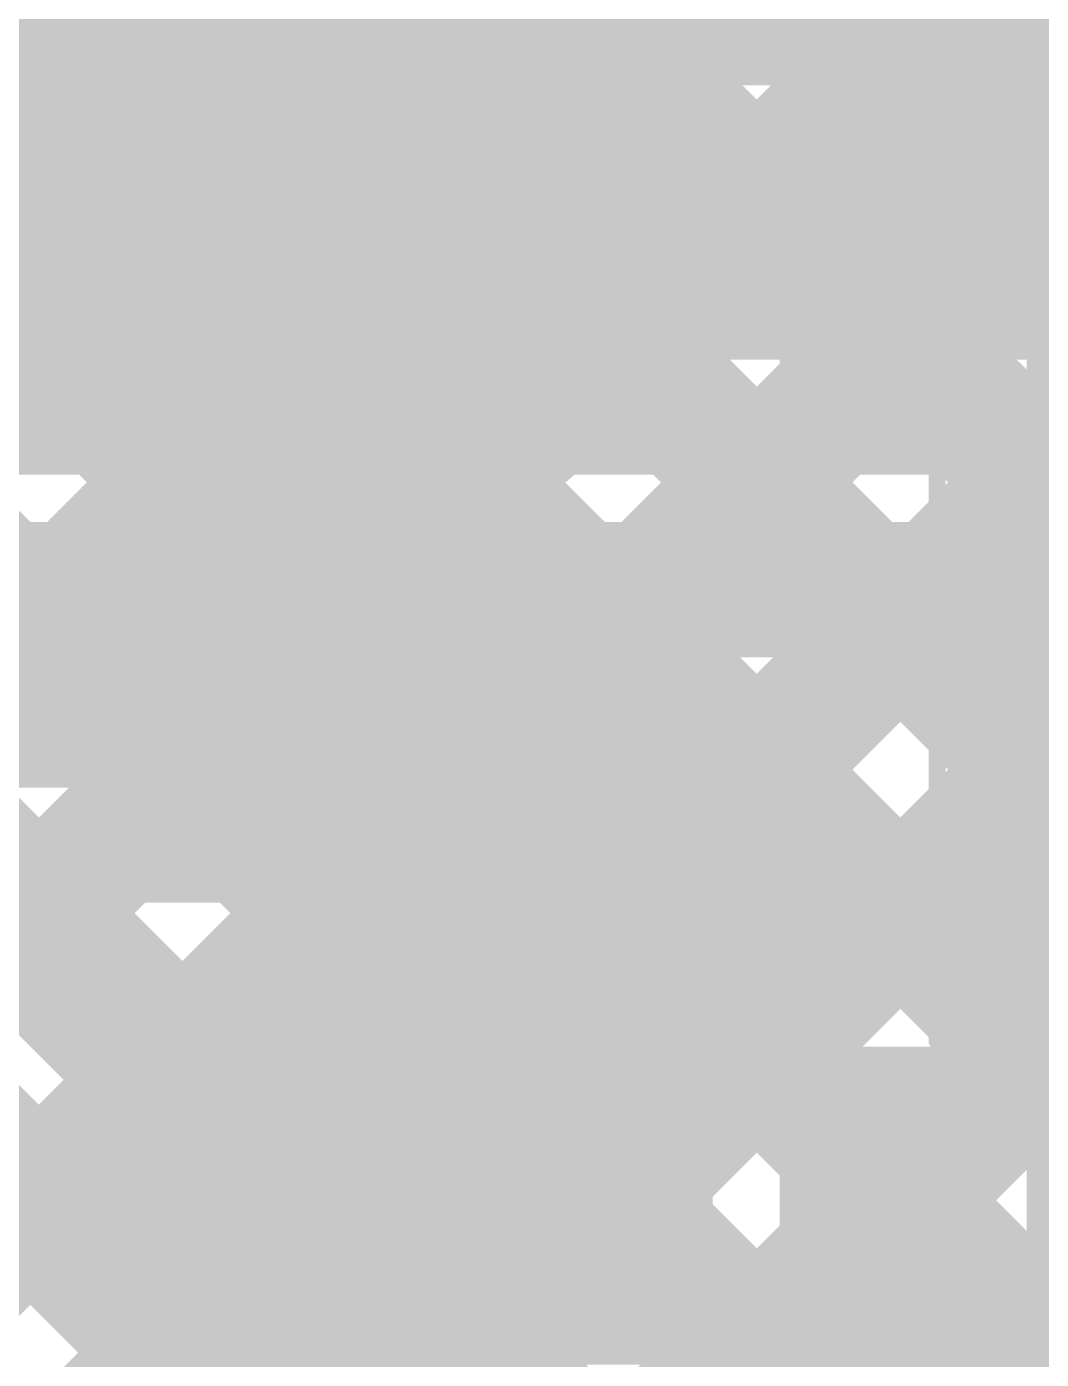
# Model space of a CAD drawing. Header units: millimetres. Extents: x 13 to 259, y -2 to 326.
# Drawn here: x 102.635 to 105.634, y 111.536 to 115.473 of the extents above; entities that cross this region are included whole.
import ezdxf

# ---------------------------------------------------------------- set-up
doc = ezdxf.new("R2010")
doc.units = ezdxf.units.MM
for name, color, linetype in [('BottomLayer', 5, 'Continuous'), ('BottomSolder', 6, 'Continuous'), ('ConnectLayer', 7, 'Continuous'), ('DrillDrawing', 1, 'Continuous'), ('Mechanical14', 56, 'Continuous'), ('Mechanical8', 56, 'Continuous'), ('MidLayer1', 16, 'Continuous'), ('MidLayer2', 76, 'Continuous'), ('MidLayer3', 90, 'Continuous'), ('MidLayer4', 156, 'Continuous'), ('MidLayer5', 130, 'Continuous'), ('MidLayer6', 216, 'Continuous'), ('MultiLayer', 9, 'Continuous'), ('TopLayer', 1, 'Continuous'), ('TopOverlay', 2, 'Continuous'), ('TopPaste', 8, 'Continuous'), ('TopSolder', 216, 'Continuous')]:
    doc.layers.add(name, color=color, linetype=linetype)

# ---------------------------------------------------------------- blocks, each defined once
blk = doc.blocks.new('XFMR_MINI_CIRCUITS_DB1627_35')
at = {"layer": 'Mechanical14', "const_width": 0.1}
for points in [[(-1.905, 2.03), (-1.905, -2.03)], [(-1.905, 2.03), (1.905, 2.03)], [(-1.625, 2.03), (-1.625, 1.01)], [(-1.625, 2.03), (-0.915, 2.03)], [(-0.915, 2.03), (-0.915, 1.01)], [(-0.355, 2.03), (-0.355, 1.01)], [(-0.355, 2.03), (0.355, 2.03)], [(0.355, 2.03), (0.355, 1.01)], [(0.915, 2.03), (0.915, 1.01)], [(0.915, 2.03), (1.625, 2.03)], [(1.625, 2.03), (1.625, 1.01)], [(1.905, 2.03), (1.905, -2.03)], [(-1.625, 1.01), (-0.915, 1.01)], [(-0.355, 1.01), (0.355, 1.01)], [(0.915, 1.01), (1.625, 1.01)]]:
    blk.add_lwpolyline(points, dxfattribs=at)
at = {"layer": 'Mechanical14'}
for points, const_width in [([(-1.93, 2.03, 1), (-1.88, 2.03, 1)], 0.05), ([(-1.93, 2.03, 1), (-1.88, 2.03, 1)], 0.05), ([(-1.65, 2.03, 1), (-1.6, 2.03, 1)], 0.05), ([(-1.65, 2.03, 1), (-1.6, 2.03, 1)], 0.05), ([(-0.94, 2.03, 1), (-0.89, 2.03, 1)], 0.05), ([(-0.94, 2.03, 1), (-0.89, 2.03, 1)], 0.05), ([(-0.38, 2.03, 1), (-0.33, 2.03, 1)], 0.05), ([(-0.38, 2.03, 1), (-0.33, 2.03, 1)], 0.05), ([(0.33, 2.03, 1), (0.38, 2.03, 1)], 0.05), ([(0.33, 2.03, 1), (0.38, 2.03, 1)], 0.05), ([(0.89, 2.03, 1), (0.94, 2.03, 1)], 0.05), ([(0.89, 2.03, 1), (0.94, 2.03, 1)], 0.05), ([(1.6, 2.03, 1), (1.65, 2.03, 1)], 0.05), ([(1.6, 2.03, 1), (1.65, 2.03, 1)], 0.05), ([(1.88, 2.03, 1), (1.93, 2.03, 1)], 0.05), ([(1.88, 2.03, 1), (1.93, 2.03, 1)], 0.05), ([(-2.05, 1.6, 1), (-2.3, 1.6, 1)], 0.25), ([(-2.1125, 1.6, 1), (-1.9875, 1.6, 1)], 0.125), ([(-1.65, 1.01, 1), (-1.6, 1.01, 1)], 0.05), ([(-1.65, 1.01, 1), (-1.6, 1.01, 1)], 0.05), ([(-0.94, 1.01, 1), (-0.89, 1.01, 1)], 0.05), ([(-0.94, 1.01, 1), (-0.89, 1.01, 1)], 0.05), ([(-0.38, 1.01, 1), (-0.33, 1.01, 1)], 0.05), ([(-0.38, 1.01, 1), (-0.33, 1.01, 1)], 0.05), ([(0.33, 1.01, 1), (0.38, 1.01, 1)], 0.05), ([(0.33, 1.01, 1), (0.38, 1.01, 1)], 0.05), ([(0.89, 1.01, 1), (0.94, 1.01, 1)], 0.05), ([(0.89, 1.01, 1), (0.94, 1.01, 1)], 0.05), ([(1.6, 1.01, 1), (1.65, 1.01, 1)], 0.05), ([(1.6, 1.01, 1), (1.65, 1.01, 1)], 0.05)]:
    blk.add_lwpolyline(points, format="xyb", close=True, dxfattribs=dict(at, const_width=const_width))
at = {"layer": 'Mechanical8', "const_width": 0.05}
for points in [[(-1.27, 2.59), (-1.27, 1.59)], [(0, 2.59), (0, 1.59)], [(1.27, 2.59), (1.27, 1.59)], [(-1.65, 2.415), (-0.89, 2.415)], [(-1.65, 2.415), (-1.65, 0.765)], [(-0.89, 2.415), (-0.89, 0.765)], [(-0.38, 2.415), (0.38, 2.415)], [(-0.38, 2.415), (-0.38, 0.765)], [(0.38, 2.415), (0.38, 0.765)], [(0.89, 2.415), (1.65, 2.415)], [(0.89, 2.415), (0.89, 0.765)], [(1.65, 2.415), (1.65, 0.765)], [(-1.27, 1.59), (1.65, 1.59)], [(-1.27, 1.59), (-1.27, 0.59)], [(0, 1.59), (0, 0.59)], [(1.27, 1.59), (1.27, 0.59)], [(0, 1), (0, 0)], [(-1.65, 0.765), (-0.89, 0.765)], [(-0.38, 0.765), (0.38, 0.765)], [(0.89, 0.765), (1.65, 0.765)], [(-1, 0), (0, 0)], [(0, 0), (1, 0)], [(0, 0), (0, -1)]]:
    blk.add_lwpolyline(points, dxfattribs=at)
at = {"layer": 'Mechanical8', "const_width": 0.025}
for points in [[(-1.2825, 2.59, 1), (-1.2575, 2.59, 1)], [(-0.0125, 2.59, 1), (0.0125, 2.59, 1)], [(1.2575, 2.59, 1), (1.2825, 2.59, 1)], [(-1.6625, 2.415, 1), (-1.6375, 2.415, 1)], [(-1.6625, 2.415, 1), (-1.6375, 2.415, 1)], [(-0.9025, 2.415, 1), (-0.8775, 2.415, 1)], [(-0.9025, 2.415, 1), (-0.8775, 2.415, 1)], [(-0.3925, 2.415, 1), (-0.3675, 2.415, 1)], [(-0.3925, 2.415, 1), (-0.3675, 2.415, 1)], [(0.3675, 2.415, 1), (0.3925, 2.415, 1)], [(0.3675, 2.415, 1), (0.3925, 2.415, 1)], [(0.8775, 2.415, 1), (0.9025, 2.415, 1)], [(0.8775, 2.415, 1), (0.9025, 2.415, 1)], [(1.6375, 2.415, 1), (1.6625, 2.415, 1)], [(1.6375, 2.415, 1), (1.6625, 2.415, 1)], [(-1.2825, 1.59, 1), (-1.2575, 1.59, 1)], [(-1.2825, 1.59, 1), (-1.2575, 1.59, 1)], [(-1.2825, 1.59, 1), (-1.2575, 1.59, 1)], [(-0.0125, 1.59, 1), (0.0125, 1.59, 1)], [(-0.0125, 1.59, 1), (0.0125, 1.59, 1)], [(1.2575, 1.59, 1), (1.2825, 1.59, 1)], [(1.2575, 1.59, 1), (1.2825, 1.59, 1)], [(1.6375, 1.59, 1), (1.6625, 1.59, 1)], [(-0.0125, 1, 1), (0.0125, 1, 1)], [(-1.6625, 0.765, 1), (-1.6375, 0.765, 1)], [(-1.6625, 0.765, 1), (-1.6375, 0.765, 1)], [(-0.9025, 0.765, 1), (-0.8775, 0.765, 1)], [(-0.9025, 0.765, 1), (-0.8775, 0.765, 1)], [(-0.3925, 0.765, 1), (-0.3675, 0.765, 1)], [(-0.3925, 0.765, 1), (-0.3675, 0.765, 1)], [(0.3675, 0.765, 1), (0.3925, 0.765, 1)], [(0.3675, 0.765, 1), (0.3925, 0.765, 1)], [(0.8775, 0.765, 1), (0.9025, 0.765, 1)], [(0.8775, 0.765, 1), (0.9025, 0.765, 1)], [(1.6375, 0.765, 1), (1.6625, 0.765, 1)], [(1.6375, 0.765, 1), (1.6625, 0.765, 1)], [(-1.2825, 0.59, 1), (-1.2575, 0.59, 1)], [(-0.0125, 0.59, 1), (0.0125, 0.59, 1)], [(1.2575, 0.59, 1), (1.2825, 0.59, 1)], [(-1.0125, 0, 1), (-0.9875, 0, 1)], [(-0.0125, 0, 1), (0.0125, 0, 1)], [(-0.0125, 0, 1), (0.0125, 0, 1)], [(-0.0125, 0, 1), (0.0125, 0, 1)], [(-0.0125, 0, 1), (0.0125, 0, 1)], [(0.9875, 0, 1), (1.0125, 0, 1)]]:
    blk.add_lwpolyline(points, format="xyb", close=True, dxfattribs=at)
at = {"layer": 'TopLayer'}
for points in [[(-1.65, 0.765), (-0.89, 0.765), (-1.65, 2.415), (-0.89, 2.415)], [(-0.38, 0.765), (0.38, 0.765), (-0.38, 2.415), (0.38, 2.415)], [(0.89, 0.765), (1.65, 0.765), (0.89, 2.415), (1.65, 2.415)]]:
    blk.add_solid(points, dxfattribs=at)
at = {"layer": 'TopOverlay'}
for points, const_width in [([(-2.05, 1.6, 1), (-2.3, 1.6, 1)], 0.25), ([(-2.1125, 1.6, 1), (-1.9875, 1.6, 1)], 0.125), ([(-1.955, 0.365, 1), (-1.855, 0.365, 1)], 0.1), ([(-1.955, 0.365, 1), (-1.855, 0.365, 1)], 0.1), ([(1.855, 0.365, 1), (1.955, 0.365, 1)], 0.1), ([(1.855, 0.365, 1), (1.955, 0.365, 1)], 0.1), ([(-1.955, -0.365, 1), (-1.855, -0.365, 1)], 0.1), ([(-1.955, -0.365, 1), (-1.855, -0.365, 1)], 0.1), ([(1.855, -0.365, 1), (1.955, -0.365, 1)], 0.1), ([(1.855, -0.365, 1), (1.955, -0.365, 1)], 0.1)]:
    blk.add_lwpolyline(points, format="xyb", close=True, dxfattribs=dict(at, const_width=const_width))
at = {"layer": 'TopOverlay', "const_width": 0.2}
for points in [[(-1.905, 0.365), (1.905, 0.365)], [(-1.905, 0.365), (-1.905, -0.365)], [(1.905, 0.365), (1.905, -0.365)], [(-1.905, -0.365), (1.905, -0.365)]]:
    blk.add_lwpolyline(points, dxfattribs=at)
at = {"layer": 'TopPaste'}
for points in [[(-1.65, 0.765), (-0.89, 0.765), (-1.65, 2.415), (-0.89, 2.415)], [(-0.38, 0.765), (0.38, 0.765), (-0.38, 2.415), (0.38, 2.415)], [(0.89, 0.765), (1.65, 0.765), (0.89, 2.415), (1.65, 2.415)]]:
    blk.add_solid(points, dxfattribs=at)
at = {"layer": 'TopSolder'}
for points in [[(-1.7516, 0.6634), (-0.7884, 0.6634), (-1.7516, 2.5166), (-0.7884, 2.5166)], [(-0.4816, 0.6634), (0.4816, 0.6634), (-0.4816, 2.5166), (0.4816, 2.5166)], [(0.7884, 0.6634), (1.7516, 0.6634), (0.7884, 2.5166), (1.7516, 2.5166)]]:
    blk.add_solid(points, dxfattribs=at)

msp = doc.modelspace()

# ---------------------------------------------------------------- linework, layer by layer
at = {"layer": 'BottomLayer', "const_width": 0.25}
for points in [[(103.611, 114.745, 1), (103.861, 114.745, 1)], [(103.611, 113.475, 1), (103.861, 113.475, 1)], [(103.611, 112.205, 1), (103.861, 112.205, 1)]]:
    msp.add_lwpolyline(points, format="xyb", close=True, dxfattribs=at)
at = {"layer": 'BottomSolder', "const_width": 0.3516}
for points in [[(103.5602, 114.745, 1), (103.9118, 114.745, 1)], [(103.5602, 113.475, 1), (103.9118, 113.475, 1)], [(103.5602, 112.205, 1), (103.9118, 112.205, 1)]]:
    msp.add_lwpolyline(points, format="xyb", close=True, dxfattribs=at)
at = {"layer": 'ConnectLayer', "const_width": 0.4}
for points in [[(91.1119, 128.6565), (110.2035, 109.5649)], [(101.9355, 114.6635), (107.6238, 120.3517)], [(103.2329, 115.2941), (107.3371, 119.3984)], [(97.24, 109.1194), (107.3934, 119.2727)], [(97.24, 109.1194), (107.3934, 119.2727)], [(101.5854, 119.0315), (112.4109, 108.206)], [(102.2515, 114.3631), (106.9384, 119.05)], [(102.2586, 114.138), (107.1706, 119.05)], [(102.0897, 108.0294), (112.8656, 118.8053)], [(104.1421, 115.173), (107.7886, 118.8195)], [(102.0897, 108.0294), (112.8374, 118.7771)], [(104.2061, 114.3884), (108.3782, 118.5605)], [(98.7135, 118.5094), (106.3363, 110.8866)], [(104.1422, 115.173), (106.8664, 117.8973)], [(104.1422, 115.173), (106.8664, 117.8973)], [(97.24, 117.4373), (105.6199, 109.0574)], [(101.4295, 109.0662), (109.7744, 117.4111)], [(101.4295, 109.0662), (109.7744, 117.4111)], [(102.2544, 115.1298), (104.5058, 117.3811)], [(104.1473, 117.3181), (112.7541, 108.7113)], [(101.1011, 110.4349), (107.8357, 117.1695)], [(101.1011, 110.4349), (107.8357, 117.1695)], [(104.3033, 113.6371), (107.8357, 117.1695)], [(104.2061, 114.3884), (106.9403, 117.1226)], [(104.2061, 114.3884), (106.9403, 117.1226)], [(101.7983, 110.2836), (108.5301, 117.0154)], [(101.7983, 110.2836), (108.5301, 117.0154)], [(101.8174, 108.6056), (110.2131, 117.0013)], [(101.8174, 108.6056), (110.2131, 117.0013)], [(101.9196, 117.0003), (103.6006, 115.3193)], [(104.145, 112.6303), (108.5301, 117.0154)], [(104.1822, 111.8189), (109.3566, 116.9934)], [(104.6769, 116.7885), (111.6664, 109.799)], [(104.7021, 116.7634), (112.7541, 108.7113)], [(101.4901, 116.5813), (103.1678, 114.9036)], [(104.2526, 116.3643), (106.6273, 113.9896)], [(104.2778, 116.3391), (112.4109, 108.206)], [(103.8284, 115.94), (106.327, 113.4413)], [(103.8535, 115.9148), (110.2035, 109.5649)], [(102.2586, 115.8128), (102.598, 115.4734)], [(103.4041, 115.5157), (103.6006, 115.3193)], [(103.4293, 115.4906), (103.6006, 115.3193)], [(99.5423, 115.135), (105.6199, 109.0574)], [(101.7849, 115.135), (102.85, 115.135)], [(102.0879, 115.135), (106.3363, 110.8866)], [(102.9304, 115.141), (103.1678, 114.9036)], [(102.9798, 115.0915), (103.1677, 114.9036)], [(101.896, 114.96), (103.1866, 114.96)], [(102.2629, 114.96), (102.5329, 114.69)], [(102.8106, 114.69), (103.0806, 114.96)], [(103.1114, 114.96), (103.1678, 114.9036)], [(104.2855, 114.96), (109.6428, 114.96)], [(104.5077, 114.69), (104.7777, 114.96)], [(104.8083, 114.96), (105.0783, 114.69)], [(105.3562, 114.69), (105.6262, 114.96)], [(105.6569, 114.96), (105.9269, 114.69)], [(101.9579, 114.69), (103.1486, 114.69)], [(102.5556, 114.6672), (103.3247, 113.898)], [(104.3235, 114.69), (107.45, 114.69)], [(104.3103, 114.6096), (109.3198, 109.6)], [(104.3103, 114.6095), (109.5029, 109.417)], [(104.3103, 114.6095), (109.5029, 109.417)], [(101.8856, 114.4887), (105.8531, 110.5213)], [(101.8856, 114.4887), (105.8531, 110.5213)], [(101.7347, 112.7655), (103.3081, 114.3389)], [(101.7347, 112.7655), (103.3081, 114.3389)], [(102.2586, 113.2895), (103.3081, 114.3389)], [(101.8833, 112.0656), (104.0927, 114.275)], [(101.8833, 112.0656), (104.0927, 114.275)], [(103.8678, 114.0501), (104.0926, 114.275)], [(101.3789, 114.147), (106.0154, 109.5104)], [(101.3789, 114.147), (106.0154, 109.5104)], [(103.8946, 114.1767), (108.4713, 109.6)], [(103.8947, 114.1767), (110.2379, 107.8335)], [(103.8947, 114.1767), (110.2379, 107.8335)], [(102.2586, 114.1156), (103.5961, 112.7782)], [(101.7756, 113.81), (107.2678, 113.81)], [(102.3942, 113.425), (102.7792, 113.81)], [(102.5643, 113.81), (102.9493, 113.425)], [(103.2427, 113.425), (103.6277, 113.81)], [(103.4129, 113.81), (103.7979, 113.425)], [(104.0837, 113.4175), (104.4762, 113.81)], [(104.2614, 113.81), (105.2714, 112.8)], [(104.5623, 113.0476), (105.3247, 113.81)], [(105.1098, 113.81), (106.1198, 112.8)], [(105.1633, 112.8), (106.1733, 113.81)], [(103.7071, 113.5158), (103.7768, 113.4461)], [(101.931, 113.425), (104.0026, 113.425)], [(102.2586, 112.441), (103.1609, 113.3433)], [(104.3137, 113.2961), (104.8098, 112.8)], [(102.2586, 113.2671), (103.1665, 112.3592)], [(103.3423, 110.1306), (106.4003, 113.1885)], [(104.159, 113.0637), (106.3362, 110.8865)], [(102.2586, 111.5924), (103.5739, 112.9077)], [(104.2797, 110.2194), (106.9461, 112.8858)], [(104.8098, 112.8), (108.8622, 112.8)], [(103.3253, 112.545), (103.7153, 112.155)], [(103.3253, 112.545), (103.8203, 112.545)], [(103.8203, 112.545), (104.2103, 112.155)], [(102.2586, 112.4186), (104.8013, 109.8759)], [(103.6925, 112.1778), (103.94, 112.4253)], [(103.6935, 112.1788), (103.7623, 112.2476)], [(102.4208, 112.205), (103.222, 111.4039)], [(103.7153, 112.155), (104.2103, 112.155)], [(104.3092, 112.065), (105.8531, 110.5212)], [(101.533, 110.8668), (102.646, 111.9798)], [(101.8397, 111.989), (104.7475, 109.0813)], [(101.8397, 111.989), (104.7475, 109.0813)], [(101.8397, 111.989), (104.7475, 109.0813)], [(102.2586, 110.7439), (103.3108, 111.7961)], [(101.8576, 109.4944), (104.1221, 111.7589)], [(103.8902, 111.6355), (105.6033, 109.9224)], [(101.9573, 110.4426), (103.0703, 111.5556)], [(102.2586, 111.57), (103.7355, 110.0931)]]:
    msp.add_lwpolyline(points, dxfattribs=at)
at = {"layer": 'ConnectLayer'}
for points, const_width in [([(103.3041, 115.5157, 1), (103.5041, 115.5157, 1)], 0.2), ([(103.3293, 115.4906, 1), (103.5293, 115.4906, 1)], 0.2), ([(102.498, 115.4734, 1), (102.698, 115.4734, 1)], 0.2), ([(104.326, 114.745, 1), (103.146, 114.745, 1)], 0.4), ([(104.326, 114.745, 1), (103.146, 114.745, 1)], 0.4), ([(104.326, 114.745, 1), (103.146, 114.745, 1)], 0.4), ([(103.1319, 115.2932, 1), (103.3319, 115.2932, 1)], 0.2), ([(103.1329, 115.2941, 1), (103.3329, 115.2941, 1)], 0.2), ([(103.1329, 115.2941, 1), (103.3329, 115.2941, 1)], 0.2), ([(103.5006, 115.3193, 1), (103.7006, 115.3193, 1)], 0.2), ([(103.5006, 115.3193, 1), (103.7006, 115.3193, 1)], 0.2), ([(103.5006, 115.3193, 1), (103.7006, 115.3193, 1)], 0.2), ([(104.0421, 115.173, 1), (104.2421, 115.173, 1)], 0.2), ([(104.0422, 115.173, 1), (104.2422, 115.173, 1)], 0.2), ([(104.0422, 115.173, 1), (104.2422, 115.173, 1)], 0.2), ([(102.75, 115.135, 1), (102.95, 115.135, 1)], 0.2), ([(102.75, 115.135, 1), (102.95, 115.135, 1)], 0.2), ([(102.75, 115.135, 1), (102.95, 115.135, 1)], 0.2), ([(102.8304, 115.141, 1), (103.0304, 115.141, 1)], 0.2), ([(102.8798, 115.0915, 1), (103.0798, 115.0915, 1)], 0.2), ([(102.9806, 114.96, 1), (103.1806, 114.96, 1)], 0.2), ([(103.0114, 114.96, 1), (103.2114, 114.96, 1)], 0.2), ([(103.0866, 114.96, 1), (103.2866, 114.96, 1)], 0.2), ([(103.0866, 114.96, 1), (103.2866, 114.96, 1)], 0.2), ([(104.1855, 114.96, 1), (104.3855, 114.96, 1)], 0.2), ([(104.1855, 114.96, 1), (104.3855, 114.96, 1)], 0.2), ([(104.6777, 114.96, 1), (104.8777, 114.96, 1)], 0.2), ([(104.7083, 114.96, 1), (104.9083, 114.96, 1)], 0.2), ([(105.5262, 114.96, 1), (105.7262, 114.96, 1)], 0.2), ([(105.5569, 114.96, 1), (105.7569, 114.96, 1)], 0.2), ([(103.0677, 114.9036, 1), (103.2677, 114.9036, 1)], 0.2), ([(103.0678, 114.9036, 1), (103.2678, 114.9036, 1)], 0.2), ([(103.0678, 114.9036, 1), (103.2678, 114.9036, 1)], 0.2), ([(103.0678, 114.9036, 1), (103.2678, 114.9036, 1)], 0.2), ([(103.046, 114.745, 1), (103.246, 114.745, 1)], 0.2), ([(103.046, 114.745, 1), (103.246, 114.745, 1)], 0.2), ([(103.046, 114.745, 1), (103.246, 114.745, 1)], 0.2), ([(104.226, 114.745, 1), (104.426, 114.745, 1)], 0.2), ([(104.226, 114.745, 1), (104.426, 114.745, 1)], 0.2), ([(104.226, 114.745, 1), (104.426, 114.745, 1)], 0.2), ([(104.226, 114.745, 1), (104.426, 114.745, 1)], 0.2), ([(102.4329, 114.69, 1), (102.6329, 114.69, 1)], 0.2), ([(102.4556, 114.6672, 1), (102.6556, 114.6672, 1)], 0.2), ([(102.7106, 114.69, 1), (102.9106, 114.69, 1)], 0.2), ([(103.0486, 114.69, 1), (103.2486, 114.69, 1)], 0.2), ([(103.0486, 114.69, 1), (103.2486, 114.69, 1)], 0.2), ([(104.2235, 114.69, 1), (104.4235, 114.69, 1)], 0.2), ([(104.4077, 114.69, 1), (104.6077, 114.69, 1)], 0.2), ([(104.9783, 114.69, 1), (105.1783, 114.69, 1)], 0.2), ([(105.2562, 114.69, 1), (105.4562, 114.69, 1)], 0.2), ([(104.2103, 114.6096, 1), (104.4103, 114.6096, 1)], 0.2), ([(104.2103, 114.6095, 1), (104.4103, 114.6095, 1)], 0.2), ([(104.2103, 114.6095, 1), (104.4103, 114.6095, 1)], 0.2), ([(104.1061, 114.3884, 1), (104.3061, 114.3884, 1)], 0.2), ([(104.1061, 114.3884, 1), (104.3061, 114.3884, 1)], 0.2), ([(104.1061, 114.3884, 1), (104.3061, 114.3884, 1)], 0.2), ([(103.2081, 114.3389, 1), (103.4081, 114.3389, 1)], 0.2), ([(103.2081, 114.3389, 1), (103.4081, 114.3389, 1)], 0.2), ([(103.2081, 114.3389, 1), (103.4081, 114.3389, 1)], 0.2), ([(103.9926, 114.275, 1), (104.1926, 114.275, 1)], 0.2), ([(103.9927, 114.275, 1), (104.1927, 114.275, 1)], 0.2), ([(103.9927, 114.275, 1), (104.1927, 114.275, 1)], 0.2), ([(103.7946, 114.1767, 1), (103.9946, 114.1767, 1)], 0.2), ([(103.7947, 114.1767, 1), (103.9947, 114.1767, 1)], 0.2), ([(103.7947, 114.1767, 1), (103.9947, 114.1767, 1)], 0.2), ([(104.326, 113.475, 1), (103.146, 113.475, 1)], 0.4), ([(103.7678, 114.0501, 1), (103.9678, 114.0501, 1)], 0.2), ([(103.2247, 113.898, 1), (103.4247, 113.898, 1)], 0.2), ([(102.4643, 113.81, 1), (102.6643, 113.81, 1)], 0.2), ([(102.6792, 113.81, 1), (102.8792, 113.81, 1)], 0.2), ([(103.3129, 113.81, 1), (103.5129, 113.81, 1)], 0.2), ([(103.5277, 113.81, 1), (103.7277, 113.81, 1)], 0.2), ([(104.1614, 113.81, 1), (104.3614, 113.81, 1)], 0.2), ([(104.3762, 113.81, 1), (104.5762, 113.81, 1)], 0.2), ([(105.0098, 113.81, 1), (105.2098, 113.81, 1)], 0.2), ([(105.2247, 113.81, 1), (105.4247, 113.81, 1)], 0.2), ([(104.2033, 113.6371, 1), (104.4033, 113.6371, 1)], 0.2), ([(103.786, 113.475, 1), (103.686, 113.475, 1)], 0.4), ([(103.6071, 113.5158, 1), (103.8071, 113.5158, 1)], 0.2), ([(103.046, 113.475, 1), (103.246, 113.475, 1)], 0.2), ([(103.586, 113.475, 1), (103.786, 113.475, 1)], 0.2), ([(103.6768, 113.4461, 1), (103.8768, 113.4461, 1)], 0.2), ([(103.686, 113.475, 1), (103.886, 113.475, 1)], 0.2), ([(104.226, 113.475, 1), (104.426, 113.475, 1)], 0.2), ([(102.8493, 113.425, 1), (103.0493, 113.425, 1)], 0.2), ([(103.1427, 113.425, 1), (103.3427, 113.425, 1)], 0.2), ([(103.6979, 113.425, 1), (103.8979, 113.425, 1)], 0.2), ([(103.9026, 113.425, 1), (104.1026, 113.425, 1)], 0.2), ([(103.9026, 113.425, 1), (104.1026, 113.425, 1)], 0.2), ([(103.9026, 113.425, 1), (104.1026, 113.425, 1)], 0.2), ([(103.9837, 113.4175, 1), (104.1837, 113.4175, 1)], 0.2), ([(103.0609, 113.3433, 1), (103.2609, 113.3433, 1)], 0.2), ([(104.2137, 113.2961, 1), (104.4137, 113.2961, 1)], 0.2), ([(104.2137, 113.2961, 1), (104.4137, 113.2961, 1)], 0.2), ([(104.2137, 113.2961, 1), (104.4137, 113.2961, 1)], 0.2), ([(104.0591, 113.0637, 1), (104.259, 113.0637, 1)], 0.2), ([(104.4623, 113.0476, 1), (104.6623, 113.0476, 1)], 0.2), ([(103.4739, 112.9077, 1), (103.6739, 112.9077, 1)], 0.2), ([(104.326, 112.205, 1), (103.146, 112.205, 1)], 0.4), ([(103.4961, 112.7782, 1), (103.6961, 112.7782, 1)], 0.2), ([(104.7098, 112.8, 1), (104.9098, 112.8, 1)], 0.2), ([(104.7098, 112.8, 1), (104.9098, 112.8, 1)], 0.2), ([(105.0633, 112.8, 1), (105.2633, 112.8, 1)], 0.2), ([(105.1714, 112.8, 1), (105.3714, 112.8, 1)], 0.2), ([(104.045, 112.6303, 1), (104.245, 112.6303, 1)], 0.2), ([(103.2253, 112.545, 1), (103.4253, 112.545, 1)], 0.2), ([(103.2253, 112.545, 1), (103.4253, 112.545, 1)], 0.2), ([(103.7203, 112.545, 1), (103.9203, 112.545, 1)], 0.2), ([(103.7203, 112.545, 1), (103.9203, 112.545, 1)], 0.2), ([(103.84, 112.4253, 1), (104.04, 112.4253, 1)], 0.2), ([(103.0665, 112.3592, 1), (103.2665, 112.3592, 1)], 0.2), ([(103.786, 112.205, 1), (103.686, 112.205, 1)], 0.4), ([(103.6623, 112.2476, 1), (103.8623, 112.2476, 1)], 0.2), ([(103.046, 112.205, 1), (103.246, 112.205, 1)], 0.2), ([(103.586, 112.205, 1), (103.786, 112.205, 1)], 0.2), ([(103.5925, 112.1778, 1), (103.7925, 112.1778, 1)], 0.2), ([(103.5935, 112.1788, 1), (103.7935, 112.1788, 1)], 0.2), ([(103.686, 112.205, 1), (103.886, 112.205, 1)], 0.2), ([(104.226, 112.205, 1), (104.426, 112.205, 1)], 0.2), ([(103.6153, 112.155, 1), (103.8153, 112.155, 1)], 0.2), ([(103.6153, 112.155, 1), (103.8153, 112.155, 1)], 0.2), ([(104.1103, 112.155, 1), (104.3103, 112.155, 1)], 0.2), ([(104.1103, 112.155, 1), (104.3103, 112.155, 1)], 0.2), ([(104.2092, 112.065, 1), (104.4092, 112.065, 1)], 0.2), ([(102.546, 111.9798, 1), (102.746, 111.9798, 1)], 0.2), ([(103.2108, 111.7961, 1), (103.4108, 111.7961, 1)], 0.2), ([(104.0822, 111.8189, 1), (104.2822, 111.8189, 1)], 0.2), ([(104.0221, 111.7589, 1), (104.2221, 111.7589, 1)], 0.2), ([(103.7902, 111.6355, 1), (103.9902, 111.6355, 1)], 0.2), ([(102.9703, 111.5556, 1), (103.1703, 111.5556, 1)], 0.2), ([(103.122, 111.4039, 1), (103.322, 111.4039, 1)], 0.2), ([(103.122, 111.4039, 1), (103.322, 111.4039, 1)], 0.2), ([(103.122, 111.4039, 1), (103.322, 111.4039, 1)], 0.2)]:
    msp.add_lwpolyline(points, format="xyb", close=True, dxfattribs=dict(at, const_width=const_width))
at = {"layer": 'ConnectLayer', "const_width": 0.4}
for points in [[(103.2329, 115.2941, -0.199574), (102.85, 115.135)], [(103.2319, 115.2932, -0.198912), (102.85, 115.135)], [(103.1486, 114.69, -0.11712), (103.1866, 114.96)], [(104.2855, 114.96, -0.093516), (104.326, 114.745)], [(104.0026, 113.425, -0.198912), (104.3137, 113.2961)], [(104.0026, 113.425, -0.198912), (104.3137, 113.2961)], [(103.5331, 111.275, -0.198912), (103.222, 111.4039)], [(103.5331, 111.275, -0.198912), (103.222, 111.4039)]]:
    msp.add_lwpolyline(points, format="xyb", dxfattribs=at)
at = {"layer": 'DrillDrawing', "const_width": 0.0508}
for points in [[(103.609, 114.872), (103.609, 114.999)], [(103.609, 114.999), (103.863, 114.999)], [(103.863, 114.872), (103.863, 114.999)], [(103.482, 114.618), (103.482, 114.872)], [(103.482, 114.872), (103.609, 114.872)], [(103.863, 114.872), (103.99, 114.872)], [(103.99, 114.618), (103.99, 114.872)], [(103.482, 114.618), (103.609, 114.618)], [(103.609, 114.491), (103.609, 114.618)], [(103.863, 114.618), (103.99, 114.618)], [(103.863, 114.491), (103.863, 114.618)], [(103.609, 114.491), (103.863, 114.491)], [(103.609, 113.602), (103.609, 113.729)], [(103.609, 113.729), (103.863, 113.729)], [(103.863, 113.602), (103.863, 113.729)], [(103.482, 113.348), (103.482, 113.602)], [(103.482, 113.602), (103.609, 113.602)], [(103.863, 113.602), (103.99, 113.602)], [(103.99, 113.348), (103.99, 113.602)], [(103.482, 113.348), (103.609, 113.348)], [(103.609, 113.221), (103.609, 113.348)], [(103.863, 113.348), (103.99, 113.348)], [(103.863, 113.221), (103.863, 113.348)], [(103.609, 113.221), (103.863, 113.221)], [(103.609, 112.332), (103.609, 112.459)], [(103.609, 112.459), (103.863, 112.459)], [(103.863, 112.332), (103.863, 112.459)], [(103.482, 112.078), (103.482, 112.332)], [(103.482, 112.332), (103.609, 112.332)], [(103.863, 112.332), (103.99, 112.332)], [(103.99, 112.078), (103.99, 112.332)], [(103.482, 112.078), (103.609, 112.078)], [(103.609, 111.951), (103.609, 112.078)], [(103.863, 112.078), (103.99, 112.078)], [(103.863, 111.951), (103.863, 112.078)], [(103.609, 111.951), (103.863, 111.951)]]:
    msp.add_lwpolyline(points, dxfattribs=at)
at = {"layer": 'DrillDrawing', "const_width": 0.0254}
for points in [[(103.5963, 114.999, 1), (103.6217, 114.999, 1)], [(103.5963, 114.999, 1), (103.6217, 114.999, 1)], [(103.8503, 114.999, 1), (103.8757, 114.999, 1)], [(103.8503, 114.999, 1), (103.8757, 114.999, 1)], [(103.4693, 114.872, 1), (103.4947, 114.872, 1)], [(103.4693, 114.872, 1), (103.4947, 114.872, 1)], [(103.5963, 114.872, 1), (103.6217, 114.872, 1)], [(103.5963, 114.872, 1), (103.6217, 114.872, 1)], [(103.8503, 114.872, 1), (103.8757, 114.872, 1)], [(103.8503, 114.872, 1), (103.8757, 114.872, 1)], [(103.9773, 114.872, 1), (104.0027, 114.872, 1)], [(103.9773, 114.872, 1), (104.0027, 114.872, 1)], [(103.4693, 114.618, 1), (103.4947, 114.618, 1)], [(103.4693, 114.618, 1), (103.4947, 114.618, 1)], [(103.5963, 114.618, 1), (103.6217, 114.618, 1)], [(103.5963, 114.618, 1), (103.6217, 114.618, 1)], [(103.8503, 114.618, 1), (103.8757, 114.618, 1)], [(103.8503, 114.618, 1), (103.8757, 114.618, 1)], [(103.9773, 114.618, 1), (104.0027, 114.618, 1)], [(103.9773, 114.618, 1), (104.0027, 114.618, 1)], [(103.5963, 114.491, 1), (103.6217, 114.491, 1)], [(103.5963, 114.491, 1), (103.6217, 114.491, 1)], [(103.8503, 114.491, 1), (103.8757, 114.491, 1)], [(103.8503, 114.491, 1), (103.8757, 114.491, 1)], [(103.5963, 113.729, 1), (103.6217, 113.729, 1)], [(103.5963, 113.729, 1), (103.6217, 113.729, 1)], [(103.8503, 113.729, 1), (103.8757, 113.729, 1)], [(103.8503, 113.729, 1), (103.8757, 113.729, 1)], [(103.4693, 113.602, 1), (103.4947, 113.602, 1)], [(103.4693, 113.602, 1), (103.4947, 113.602, 1)], [(103.5963, 113.602, 1), (103.6217, 113.602, 1)], [(103.5963, 113.602, 1), (103.6217, 113.602, 1)], [(103.8503, 113.602, 1), (103.8757, 113.602, 1)], [(103.8503, 113.602, 1), (103.8757, 113.602, 1)], [(103.9773, 113.602, 1), (104.0027, 113.602, 1)], [(103.9773, 113.602, 1), (104.0027, 113.602, 1)], [(103.4693, 113.348, 1), (103.4947, 113.348, 1)], [(103.4693, 113.348, 1), (103.4947, 113.348, 1)], [(103.5963, 113.348, 1), (103.6217, 113.348, 1)], [(103.5963, 113.348, 1), (103.6217, 113.348, 1)], [(103.8503, 113.348, 1), (103.8757, 113.348, 1)], [(103.8503, 113.348, 1), (103.8757, 113.348, 1)], [(103.9773, 113.348, 1), (104.0027, 113.348, 1)], [(103.9773, 113.348, 1), (104.0027, 113.348, 1)], [(103.5963, 113.221, 1), (103.6217, 113.221, 1)], [(103.5963, 113.221, 1), (103.6217, 113.221, 1)], [(103.8503, 113.221, 1), (103.8757, 113.221, 1)], [(103.8503, 113.221, 1), (103.8757, 113.221, 1)], [(103.5963, 112.459, 1), (103.6217, 112.459, 1)], [(103.5963, 112.459, 1), (103.6217, 112.459, 1)], [(103.8503, 112.459, 1), (103.8757, 112.459, 1)], [(103.8503, 112.459, 1), (103.8757, 112.459, 1)], [(103.4693, 112.332, 1), (103.4947, 112.332, 1)], [(103.4693, 112.332, 1), (103.4947, 112.332, 1)], [(103.5963, 112.332, 1), (103.6217, 112.332, 1)], [(103.5963, 112.332, 1), (103.6217, 112.332, 1)], [(103.8503, 112.332, 1), (103.8757, 112.332, 1)], [(103.8503, 112.332, 1), (103.8757, 112.332, 1)], [(103.9773, 112.332, 1), (104.0027, 112.332, 1)], [(103.9773, 112.332, 1), (104.0027, 112.332, 1)], [(103.4693, 112.078, 1), (103.4947, 112.078, 1)], [(103.4693, 112.078, 1), (103.4947, 112.078, 1)], [(103.5963, 112.078, 1), (103.6217, 112.078, 1)], [(103.5963, 112.078, 1), (103.6217, 112.078, 1)], [(103.8503, 112.078, 1), (103.8757, 112.078, 1)], [(103.8503, 112.078, 1), (103.8757, 112.078, 1)], [(103.9773, 112.078, 1), (104.0027, 112.078, 1)], [(103.9773, 112.078, 1), (104.0027, 112.078, 1)], [(103.5963, 111.951, 1), (103.6217, 111.951, 1)], [(103.5963, 111.951, 1), (103.6217, 111.951, 1)], [(103.8503, 111.951, 1), (103.8757, 111.951, 1)], [(103.8503, 111.951, 1), (103.8757, 111.951, 1)]]:
    msp.add_lwpolyline(points, format="xyb", close=True, dxfattribs=at)
at = {"layer": 'MidLayer1', "const_width": 0.25}
for points in [[(103.611, 114.745, 1), (103.861, 114.745, 1)], [(103.611, 113.475, 1), (103.861, 113.475, 1)], [(103.611, 112.205, 1), (103.861, 112.205, 1)]]:
    msp.add_lwpolyline(points, format="xyb", close=True, dxfattribs=at)
at = {"layer": 'MidLayer2', "const_width": 0.17}
msp.add_lwpolyline([(97.5253, 114.9), (103.736, 114.745)], dxfattribs=at)
at = {"layer": 'MidLayer2'}
for points, const_width in [([(103.611, 114.745, 1), (103.861, 114.745, 1)], 0.25), ([(103.6935, 114.745, 1), (103.7785, 114.745, 1)], 0.085), ([(103.611, 113.475, 1), (103.861, 113.475, 1)], 0.25), ([(103.611, 112.205, 1), (103.861, 112.205, 1)], 0.25)]:
    msp.add_lwpolyline(points, format="xyb", close=True, dxfattribs=dict(at, const_width=const_width))
at = {"layer": 'MidLayer3', "const_width": 0.2}
for points in [[(101.475, 115.4), (109.825, 115.4)], [(101.7756, 114.25), (107.45, 114.25)], [(101.7488, 112.985), (104.0026, 112.985)], [(104.0026, 112.985), (104.6276, 112.36)], [(101.6079, 112.645), (102.6031, 112.645)], [(102.6031, 112.645), (103.5331, 111.715)], [(104.6276, 112.36), (123.535, 112.36)], [(103.5331, 111.715), (118.9659, 111.715)]]:
    msp.add_lwpolyline(points, dxfattribs=at)
at = {"layer": 'MidLayer3'}
for points, const_width in [([(103.611, 114.745, 1), (103.861, 114.745, 1)], 0.25), ([(103.611, 113.475, 1), (103.861, 113.475, 1)], 0.25), ([(103.9526, 112.985, 1), (104.0526, 112.985, 1)], 0.1), ([(103.9526, 112.985, 1), (104.0526, 112.985, 1)], 0.1), ([(102.5531, 112.645, 1), (102.6531, 112.645, 1)], 0.1), ([(102.5531, 112.645, 1), (102.6531, 112.645, 1)], 0.1), ([(103.611, 112.205, 1), (103.861, 112.205, 1)], 0.25), ([(104.5776, 112.36, 1), (104.6776, 112.36, 1)], 0.1), ([(104.5776, 112.36, 1), (104.6776, 112.36, 1)], 0.1), ([(103.4831, 111.715, 1), (103.5831, 111.715, 1)], 0.1), ([(103.4831, 111.715, 1), (103.5831, 111.715, 1)], 0.1)]:
    msp.add_lwpolyline(points, format="xyb", close=True, dxfattribs=dict(at, const_width=const_width))
at = {"layer": 'MidLayer4', "const_width": 0.25}
for points in [[(103.611, 114.745, 1), (103.861, 114.745, 1)], [(103.611, 113.475, 1), (103.861, 113.475, 1)], [(103.611, 112.205, 1), (103.861, 112.205, 1)]]:
    msp.add_lwpolyline(points, format="xyb", close=True, dxfattribs=at)
at = {"layer": 'MidLayer5', "const_width": 0.25}
for points in [[(103.611, 114.745, 1), (103.861, 114.745, 1)], [(103.611, 113.475, 1), (103.861, 113.475, 1)], [(103.611, 112.205, 1), (103.861, 112.205, 1)]]:
    msp.add_lwpolyline(points, format="xyb", close=True, dxfattribs=at)
at = {"layer": 'MidLayer6', "const_width": 0.25}
for points in [[(103.611, 114.745, 1), (103.861, 114.745, 1)], [(103.611, 113.475, 1), (103.861, 113.475, 1)], [(103.611, 112.205, 1), (103.861, 112.205, 1)]]:
    msp.add_lwpolyline(points, format="xyb", close=True, dxfattribs=at)
at = {"layer": 'MultiLayer', "const_width": 0.25}
for points in [[(103.611, 114.745, 1), (103.861, 114.745, 1)], [(103.611, 113.475, 1), (103.861, 113.475, 1)], [(103.611, 112.205, 1), (103.861, 112.205, 1)]]:
    msp.add_lwpolyline(points, format="xyb", close=True, dxfattribs=at)
at = {"layer": 'TopLayer', "const_width": 0.25}
for points in [[(103.611, 114.745, 1), (103.861, 114.745, 1)], [(103.611, 113.475, 1), (103.861, 113.475, 1)], [(103.611, 112.205, 1), (103.861, 112.205, 1)]]:
    msp.add_lwpolyline(points, format="xyb", close=True, dxfattribs=at)
at = {"layer": 'TopSolder', "const_width": 0.3516}
for points in [[(103.5602, 114.745, 1), (103.9118, 114.745, 1)], [(103.5602, 113.475, 1), (103.9118, 113.475, 1)], [(103.5602, 112.205, 1), (103.9118, 112.205, 1)]]:
    msp.add_lwpolyline(points, format="xyb", close=True, dxfattribs=at)

# ---------------------------------------------------------------- block references
at = {"rotation": 90}
msp.add_blockref('XFMR_MINI_CIRCUITS_DB1627_35', (105.326, 113.475), dxfattribs=at)

doc.saveas('drawing.dxf')
